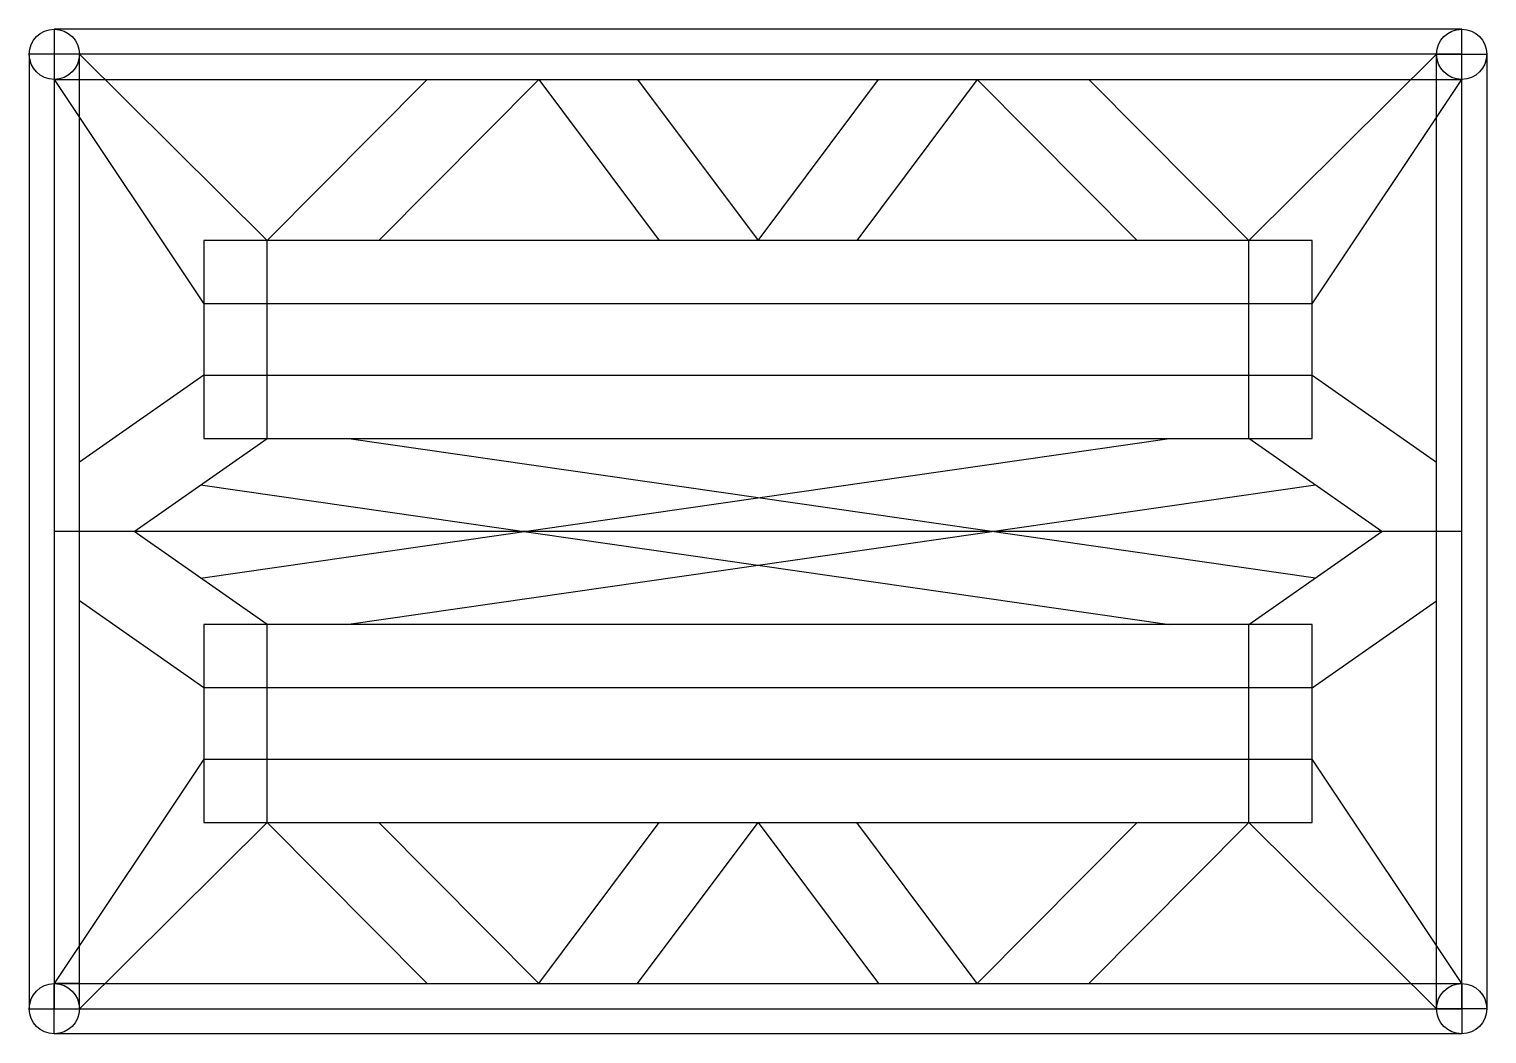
# Model space of a CAD drawing. Header units: millimetres. Extents: x -181 to 3, y -124 to 3.
import ezdxf

# ---------------------------------------------------------------- set-up
doc = ezdxf.new("R2010")
doc.units = ezdxf.units.MM
doc.layers.get('0').update_dxf_attribs({"linetype": 'CONTINUOUS'})

msp = doc.modelspace()

# ---------------------------------------------------------------- linework, layer by layer
for p, q in [((0, 0), (0, 3.17)), ((-174.63, -120.65), (-174.63, 0)), ((-3.18, -120.65), (-3.18, 0)), ((-177.8, -3.18), (0, -3.18)), ((-150.9, -23.55), (-130.68, -3.18)), ((-136.81, -23.55), (-116.59, -3.18)), ((-116.59, -3.18), (-101.38, -23.55)), ((-104.11, -3.18), (-88.9, -23.55)), ((-88.9, -23.55), (-73.69, -3.18)), ((-61.21, -3.18), (-76.42, -23.55)), ((-40.99, -23.55), (-61.21, -3.18)), ((-26.9, -23.55), (-47.12, -3.18)), ((-26.9, -23.55), (-150.9, -23.55)), ((-18.9, -31.55), (-158.9, -31.55)), ((-158.9, -40.55), (-174.63, -51.56)), ((-18.9, -40.55), (-3.18, -51.56)), ((-159.31, -66.21), (-36.9, -48.55)), ((-150.9, -48.55), (-26.9, -48.55)), ((-18.49, -66.21), (-140.9, -48.55)), ((-159.31, -54.44), (-36.9, -72.1)), ((-140.9, -72.1), (-18.49, -54.44)), ((0, -60.33), (-177.8, -60.33)), ((-158.9, -80.1), (-174.63, -69.09)), ((-18.9, -80.1), (-3.18, -69.09)), ((-26.9, -72.1), (-150.9, -72.1)), ((-158.9, -89.1), (-18.9, -89.1)), ((-150.9, -97.1), (-26.9, -97.1)), ((-150.9, -97.1), (-130.68, -117.48)), ((-136.81, -97.1), (-116.59, -117.48)), ((-116.59, -117.48), (-101.38, -97.1)), ((-104.11, -117.48), (-88.9, -97.1)), ((-88.9, -97.1), (-73.69, -117.48)), ((-61.21, -117.48), (-76.42, -97.1)), ((-40.99, -97.1), (-61.21, -117.48)), ((-26.9, -97.1), (-47.12, -117.48)), ((-177.8, -123.83), (-177.8, -117.48)), ((0, -117.48), (0, -123.83)), ((0, -120.65), (0, -123.83)), ((0, -123.83), (-177.8, -123.83))]:
    msp.add_line(p, q)
for points in [[(0, 3.17), (-177.8, 3.17), (-177.8, -3.18), (-158.9, -31.55), (-158.9, -40.55), (-18.9, -40.55), (-18.9, -31.55), (0, -3.18)], [(-180.97, -120.65), (-174.63, -120.65), (-174.63, -117.48), (-177.8, -117.48), (0, -117.48), (-18.9, -89.1), (-18.9, -80.1), (-158.9, -80.1), (-158.9, -89.1), (-177.8, -117.48), (-177.8, -120.65), (-174.63, -120.65), (-150.9, -97.1), (-150.9, -72.1), (-167.72, -60.33), (-150.9, -48.55), (-150.9, -23.55), (-174.63, 0), (-180.97, 0)], [(-177.8, -120.65), (0, -120.65), (0, 0), (-177.8, 0)], [(3.17, -120.65), (-3.18, -120.65), (-26.9, -97.1), (-26.9, -72.1), (-10.08, -60.33), (-26.9, -48.55), (-26.9, -23.55), (-3.18, 0), (3.17, 0)], [(-158.9, -48.55), (-18.9, -48.55), (-18.9, -23.55), (-158.9, -23.55)], [(-158.9, -97.1), (-18.9, -97.1), (-18.9, -72.1), (-158.9, -72.1)]]:
    msp.add_lwpolyline(points, close=True)
for centre in [(-177.8, 0), (0, 0), (-177.8, -120.65), (0, -120.65)]:
    msp.add_circle(centre, 3.17)
msp.add_point((0, 0))

doc.saveas('drawing.dxf')
